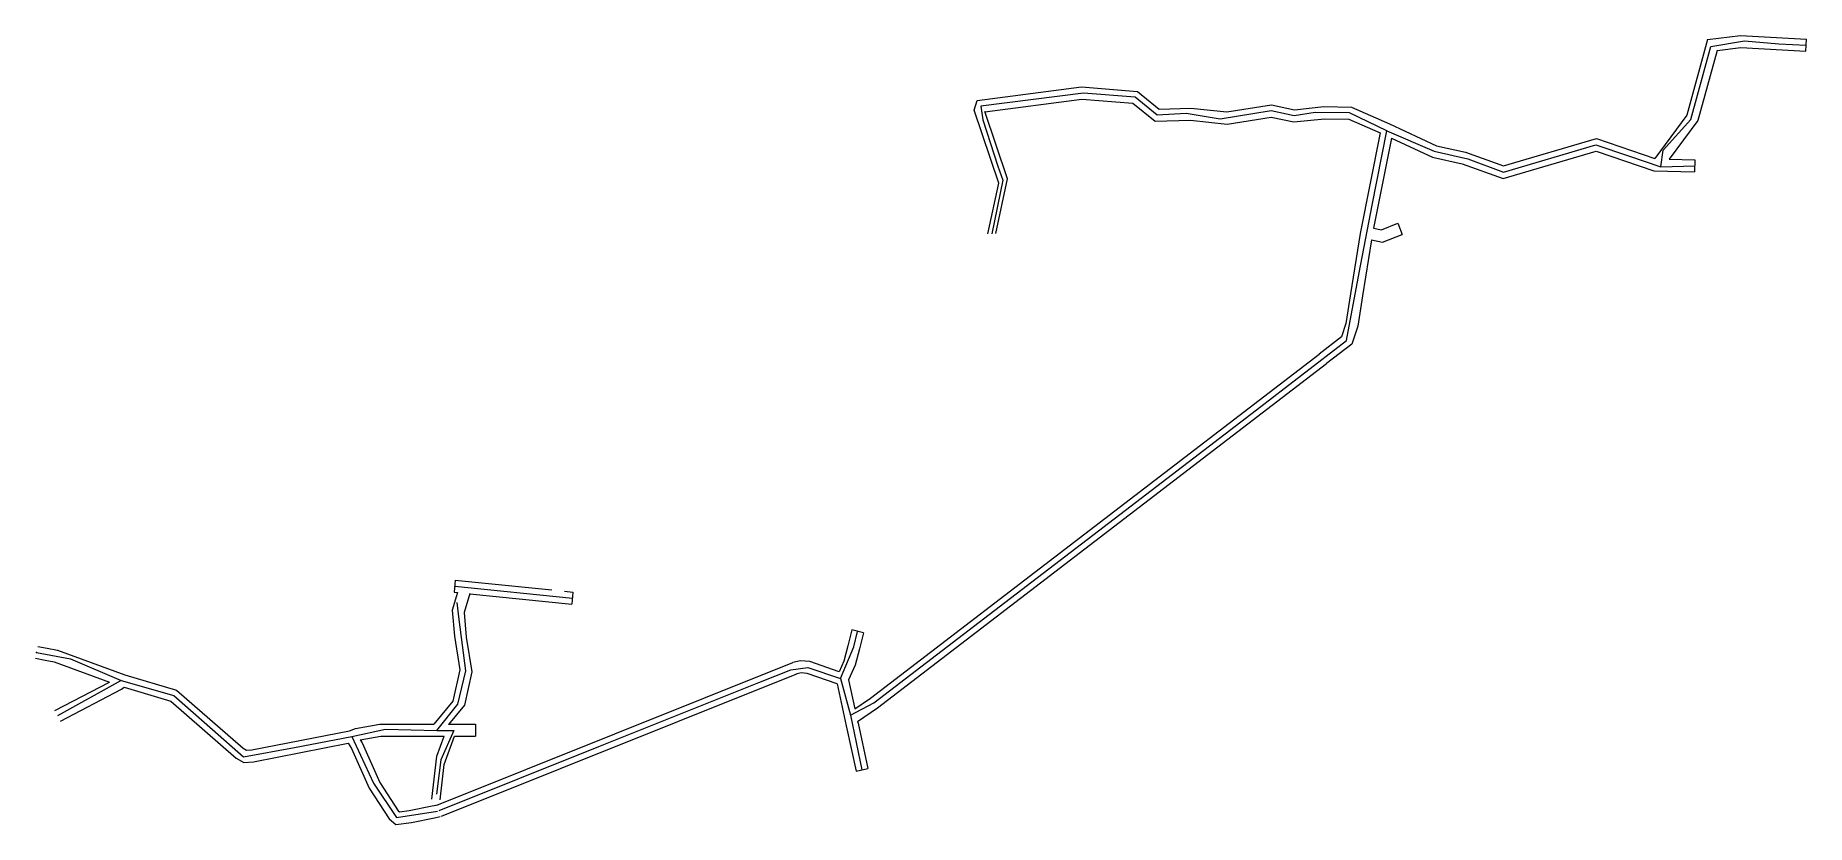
# Model space of a CAD drawing. Header units: millimetres. Extents: x 403109 to 403624, y 4592244 to 4592474.
import ezdxf

# ---------------------------------------------------------------- set-up
doc = ezdxf.new("R2010")
doc.units = ezdxf.units.MM
doc.layers.get('0').update_dxf_attribs({"lineweight": 0})
doc.layers.add('GEOFENCE', color=3, linetype='Continuous', lineweight=0)
doc.layers.add('INIT_COORD', color=5, linetype='Continuous', lineweight=0)

msp = doc.modelspace()

# ---------------------------------------------------------------- linework, layer by layer
at = {"lineweight": 0}
for p, q in [((403623.65, 4592468.94, -78.32), (403623.86, 4592472.42, -78.6)), ((403591.44, 4592437.38, -81.95), (403591.36, 4592433.88, -81.93)), ((403505.16, 4592418.97, -80.91), (403506.44, 4592415.71, -80.89))]:
    msp.add_line(p, q, dxfattribs=at)
for points in [[(403595.13, 4592472.36, -79.66), (403589.07, 4592450.33, -79.66), (403579.78, 4592437.79, -79.66)], [(403597.88, 4592469.19, -79.65), (403592.27, 4592448.78, -79.65), (403583.97, 4592437.57, -79.65)], [(403595.13, 4592472.36, -78.6), (403604.67, 4592473.54, -78.6), (403623.86, 4592472.42, -78.6)], [(403597.88, 4592469.19, -78.32), (403604.78, 4592470.04, -78.32), (403623.65, 4592468.94, -78.32)], [(403386.13, 4592415.87, -57.11), (403389.23, 4592430.59, -60.78), (403382.08, 4592451.79, -80.04), (403382.97, 4592454.62, -79.26)], [(403382.97, 4592454.62, -81.79), (403413.31, 4592458.57, -81.79), (403429.53, 4592457.26, -81.79), (403435.87, 4592452.16, -81.79), (403445.08, 4592452.38, -81.79), (403455.48, 4592451.31, -81.79), (403468.45, 4592453.39, -81.79), (403475.16, 4592451.94, -81.79), (403483.7, 4592452.86, -81.79), (403491.72, 4592452.7, -81.79), (403502.78, 4592447.82, -81.79), (403516.38, 4592441.5, -81.79), (403524.83, 4592439.59, -81.79), (403535.89, 4592435.65, -81.79), (403562.85, 4592443.62, -81.79), (403579.78, 4592437.78, -81.79)], [(403385.18, 4592451.37, -80.77), (403413.4, 4592455.06, -80.77), (403428.18, 4592453.86, -80.77), (403434.67, 4592448.63, -80.77), (403444.94, 4592448.88, -80.77), (403455.58, 4592447.78, -80.77), (403468.36, 4592449.83, -80.77), (403474.97, 4592448.4, -80.77), (403483.85, 4592449.35, -80.77), (403490.95, 4592449.22, -80.77), (403500.03, 4592445.21, -80.77)], [(403388.39, 4592415.96, -76.12), (403391.76, 4592431.91, -76.12), (403385.18, 4592451.39, -76.12)], [(403500.03, 4592445.21, -80.7), (403494.22, 4592416.01, -80.7), (403491.44, 4592398.44, -80.7), (403490.08, 4592389.86, -80.7), (403488.79, 4592385.98, -80.7), (403482.3, 4592380.98, -80.7)], [(403503.3, 4592443.72, -80.92), (403498.1, 4592417.56, -80.92)], [(403503.3, 4592443.72, -81.93), (403515.24, 4592438.17, -81.93), (403523.85, 4592436.23, -81.93), (403535.79, 4592431.97, -81.93), (403562.77, 4592439.94, -81.93), (403579.54, 4592434.16, -81.93), (403591.36, 4592433.88, -81.93)], [(403583.97, 4592437.56, -81.95), (403591.44, 4592437.38, -81.95)], [(403498.1, 4592417.56, -80.91), (403500.38, 4592417.08, -80.91), (403505.16, 4592418.97, -80.91)], [(403497.47, 4592414.12, -80.74), (403494.9, 4592397.89, -80.74), (403493.49, 4592389.03, -80.74), (403491.78, 4592383.86, -80.74), (403484.44, 4592378.2, -80.74)], [(403497.47, 4592414.12, -80.89), (403500.68, 4592413.44, -80.89), (403506.44, 4592415.71, -80.89)], [(403351.99, 4592281.01, -81.1), (403482.29, 4592380.98, -81.1)], [(403354.04, 4592278.18, -81.08), (403484.43, 4592378.2, -81.08)], [(403231.41, 4592315.3, 0.73), (403231.06, 4592311.82, 0.73), (403232.1, 4592311.72, 0.73)], [(403231.41, 4592315.3, 0.71), (403259.45, 4592312.44, 0.71)], [(403232.1, 4592311.73, 47.89), (403230.53, 4592306.54, 47.89), (403231.16, 4592299.05, 47.89), (403232.78, 4592289.21, 47.89), (403230.75, 4592280.13, 47.89), (403225.16, 4592273.4, 47.89)], [(403235.65, 4592311.36, 46.6), (403233.98, 4592305.87, 46.6), (403234.58, 4592298.74, 46.6), (403236.24, 4592288.66, 46.6), (403234.06, 4592278.92, 46.6), (403229.48, 4592273.39, 46.6)], [(403235.64, 4592311.35, 0.73), (403265.25, 4592308.34, 0.73)], [(403263.09, 4592312.07, 0.73), (403265.6, 4592311.82, 0.73), (403265.25, 4592308.34, 0.73)], [(403349.94, 4592299.97, 0.1), (403346.55, 4592300.83, 0.1), (403345.38, 4592296.23, 0.1), (403344.24, 4592291.77, 0.1), (403342.87, 4592288.65, 0.1)], [(403349.94, 4592299.97, 0.16), (403348.77, 4592295.37, 0.16), (403347.56, 4592290.62, 0.16), (403345.64, 4592286.28, 0.16), (403347.46, 4592277.93, 0.16)], [(403110.14, 4592296.01, 51.5), (403112.93, 4592295.48, 51.5), (403115.86, 4592294.92, 51.5), (403135.49, 4592287.76, 51.5), (403150.5, 4592283.3, 51.5), (403169.77, 4592266.43, 51.5), (403170.8, 4592265.86, 51.5), (403172.3, 4592265.97, 51.5), (403200.67, 4592271.53, 51.5), (403202.42, 4592272.18, 51.5), (403209.5, 4592273.42, 51.5), (403225.17, 4592273.42, 51.5)], [(403109.48, 4592292.57, 51.03), (403112.27, 4592292.04, 51.03), (403114.93, 4592291.54, 51.03), (403130.95, 4592285.69, 51.03)], [(403226.07, 4592249.95, -0.04), (403329.44, 4592291.37, -0.04)], [(403342.87, 4592288.65, 0.03), (403334.34, 4592291.64, 0.03), (403331.68, 4592291.85, 0.03), (403329.44, 4592291.37, 0.03)], [(403115.13, 4592277.38, 51.06), (403130.95, 4592285.69, 51.06)], [(403116.75, 4592274.28, 51.06), (403134.51, 4592283.6, 51.06), (403135.28, 4592284.17, 51.06)], [(403135.28, 4592284.17, 51.43), (403148.77, 4592280.17, 51.43), (403167.75, 4592263.54, 51.43), (403170.02, 4592262.3, 51.43), (403172.77, 4592262.5, 51.43), (403200.31, 4592267.9, 51.43)], [(403227.38, 4592246.71, 0.05), (403330.61, 4592288.07, 0.05)], [(403342.31, 4592285.14, 0.08), (403333.61, 4592288.19, 0.08), (403331.91, 4592288.32, 0.08), (403330.32, 4592287.98, 0.08)], [(403342.31, 4592285.14, 0.25), (403344.96, 4592272.96, 0.25), (403347.82, 4592259.83, 0.25), (403351.24, 4592260.58, 0.25)], [(403347.46, 4592277.93, 0.19), (403351.99, 4592281.01, 0.19)], [(403229.48, 4592273.42, 51.57), (403237.27, 4592273.41, 51.57), (403237.27, 4592269.91, 51.57)], [(403348.27, 4592274.24, 0.2), (403354.04, 4592278.18, 0.2)], [(403348.27, 4592274.24, 0.25), (403348.38, 4592273.71, 0.25), (403351.24, 4592260.58, 0.25)], [(403203.83, 4592268.88, 51.53), (403209.8, 4592269.92, 51.53), (403228.21, 4592269.92, 51.53)], [(403203.83, 4592268.88, 52.01), (403204.36, 4592268.05, 52.01), (403209.48, 4592256.5, 52.01), (403214.84, 4592248.27, 52.01), (403215.23, 4592247.95, 52.01), (403218.07, 4592248.35, 52.01), (403224.69, 4592249.7, 52.01), (403226.37, 4592250.05, 52.01)], [(403224.64, 4592251.69, 56.55), (403226.09, 4592264.1, 56.55), (403228.21, 4592269.94, 56.55)], [(403227.03, 4592251.42, 51.53), (403228.23, 4592261.73, 51.53), (403231.2, 4592269.92, 51.53)], [(403231.2, 4592269.92, 51.57), (403237.27, 4592269.91, 51.57)], [(403200.31, 4592267.9, 52.08), (403201.27, 4592266.39, 52.08), (403206.4, 4592254.82, 52.08), (403212.2, 4592245.91, 52.08), (403214.19, 4592244.27, 52.08), (403218.66, 4592244.9, 52.08), (403225.39, 4592246.27, 52.08), (403227.07, 4592246.62, 52.08)]]:
    msp.add_polyline3d(points, dxfattribs=at)
at = {"layer": 'GEOFENCE', "color": 3}
for p, q in [((403590.24, 4592449.08, -79.73), (403596.08, 4592470.29, -79.65)), ((403596.08, 4592470.29, -79.65), (403605.84, 4592471.98, -78.31)), ((403605.84, 4592471.98, -78.31), (403615.8, 4592471.09, -78.49)), ((403615.8, 4592471.09, -78.49), (403623.76, 4592470.68, -78.46)), ((403413.91, 4592456.77, -81.28), (403384.07, 4592453, -78.96)), ((403428.86, 4592455.56, -81.28), (403413.91, 4592456.77, -81.28)), ((403435.27, 4592450.4, -81.28), (403428.86, 4592455.56, -81.28)), ((403384.07, 4592453, -78.96), (403384.61, 4592448.98, -76.04)), ((403384.61, 4592448.98, -76.04), (403388.98, 4592435.51, -71.09)), ((403443.72, 4592450.84, -81.28), (403435.27, 4592450.4, -81.28)), ((403453.59, 4592449.23, -81.28), (403443.72, 4592450.84, -81.28)), ((403468.4, 4592451.61, -81.28), (403453.59, 4592449.23, -81.28)), ((403475.07, 4592450.17, -81.28), (403468.4, 4592451.61, -81.28)), ((403481.14, 4592451.12, -81.28), (403475.07, 4592450.17, -81.28)), ((403491.14, 4592451.05, -81.28), (403481.14, 4592451.12, -81.28)), ((403501.92, 4592445.78, -81.38), (403491.14, 4592451.05, -81.28)), ((403582.25, 4592440.24, -81.11), (403590.24, 4592449.08, -79.73)), ((403497.68, 4592424.2, -80.82), (403501.92, 4592445.78, -81.38)), ((403501.92, 4592445.78, -81.38), (403515.71, 4592439.88, -81.86)), ((403515.71, 4592439.88, -81.86), (403525.46, 4592437.66, -81.86)), ((403535.84, 4592433.81, -81.86), (403562.69, 4592441.75, -81.86)), ((403562.69, 4592441.75, -81.86), (403572.17, 4592438.56, -81.86)), ((403572.17, 4592438.56, -81.86), (403581.54, 4592435.33, -80.53)), ((403581.54, 4592435.33, -80.53), (403582.25, 4592440.24, -81.11)), ((403388.98, 4592435.51, -71.09), (403390.43, 4592431.44, -68.57)), ((403525.46, 4592437.66, -81.86), (403535.84, 4592433.81, -81.86)), ((403581.54, 4592435.33, -80.53), (403591.4, 4592435.63, -81.94)), ((403390.43, 4592431.44, -68.57), (403387.26, 4592415.92, -66.62)), ((403493.92, 4592404.56, -80.85), (403497.68, 4592424.2, -80.82)), ((403490.28, 4592384.9, -81.09), (403493.92, 4592404.56, -80.85)), ((403464.1, 4592364.81, -81.09), (403490.28, 4592384.9, -81.09)), ((403424.42, 4592334.38, -81.09), (403464.1, 4592364.81, -81.09)), ((403392.69, 4592310.03, -81.09), (403424.42, 4592334.38, -81.09)), ((403231.24, 4592313.56, 0.73), (403265.42, 4592310.08, 0.73)), ((403353.02, 4592279.6, -81.09), (403392.69, 4592310.03, -81.09)), ((403232.56, 4592303.81, 47.24), (403231.92, 4592308.77, 47.24)), ((403234.51, 4592288.93, 47.24), (403232.56, 4592303.81, 47.24)), ((403347.12, 4592295.89, 0.13), (403348.25, 4592300.4, 0.1)), ((403109.81, 4592294.29, 51.26), (403119.63, 4592292.42, 51.26)), ((403343.25, 4592286.67, 0.19), (403347.12, 4592295.89, 0.13)), ((403119.63, 4592292.42, 51.26), (403134.35, 4592286.14, 51.26)), ((403232.16, 4592279.22, 47.33), (403234.51, 4592288.93, 47.24)), ((403319.55, 4592285.53, 0.01), (403328.83, 4592289.25, 0.01)), ((403328.83, 4592289.25, 0.01), (403333.79, 4592289.89, 0.05)), ((403333.79, 4592289.89, 0.05), (403343.25, 4592286.67, 0.19)), ((403134.35, 4592286.14, 51.26), (403115.94, 4592275.83, 51.06)), ((403134.35, 4592286.14, 51.26), (403149.64, 4592281.73, 51.46)), ((403273.14, 4592266.93, 0.01), (403319.55, 4592285.53, 0.01)), ((403343.25, 4592286.67, 0.19), (403346.16, 4592276.06, 0.22)), ((403149.64, 4592281.73, 51.46), (403160.92, 4592271.85, 51.46)), ((403226.04, 4592271.64, 49.6), (403232.16, 4592279.22, 47.33)), ((403346.16, 4592276.06, 0.22), (403353.02, 4592279.6, 0.19)), ((403346.16, 4592276.06, 0.22), (403349.53, 4592260.2, 0.25)), ((403160.92, 4592271.85, 51.46), (403169.95, 4592263.94, 51.46)), ((403184.7, 4592266.64, 51.46), (403201.39, 4592269.89, 51.46)), ((403201.39, 4592269.89, 51.46), (403211.17, 4592272, 51.52)), ((403201.39, 4592269.89, 51.46), (403207.66, 4592256.27, 52.02)), ((403211.17, 4592272, 51.52), (403226.04, 4592271.64, 49.6)), ((403226.04, 4592271.64, 49.6), (403230.96, 4592271.65, 50.46)), ((403230.96, 4592271.65, 50.46), (403227.23, 4592263.06, 53.98)), ((403169.95, 4592263.94, 51.46), (403184.7, 4592266.64, 51.46)), ((403226.72, 4592248.33, 0.01), (403273.14, 4592266.93, 0.01)), ((403227.23, 4592263.06, 53.98), (403226, 4592253.14, 54.06)), ((403207.66, 4592256.27, 52.02), (403214.35, 4592246.31, 52.04)), ((403214.35, 4592246.31, 52.04), (403226.21, 4592248.17, 52.04))]:
    msp.add_line(p, q, dxfattribs=at)
at = {"layer": 'INIT_COORD', "color": 3}
msp.add_point((403109.81, 4592294.29, 51.26), dxfattribs=at)

doc.saveas('drawing.dxf')
